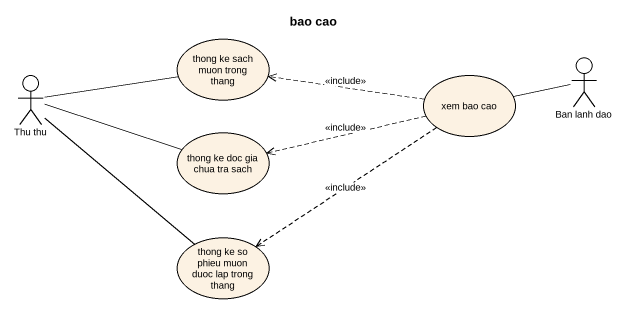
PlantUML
@startuml
title bao cao
usecase "thong ke sach muon trong thang" as thong_ke_sach_muon_trong
actor "Thu thu" as Thu_thu
usecase "xem bao cao" as xem_bao_cao
actor "Ban lanh dao" as Ban_lanh_dao
usecase "thong ke doc gia chua tra sach" as thong_ke_doc_gia_chua_tra
usecase "thong ke so phieu muon duoc lap trong thang" as thong_ke_so_phieu_muon_duoc
Thu_thu -right- thong_ke_sach_muon_trong
Thu_thu -right- thong_ke_doc_gia_chua_tra
Thu_thu -- thong_ke_so_phieu_muon_duoc
xem_bao_cao .left.> thong_ke_sach_muon_trong : <<include>>
xem_bao_cao .left.> thong_ke_doc_gia_chua_tra : <<include>>
xem_bao_cao ..> thong_ke_so_phieu_muon_duoc : <<include>>
Ban_lanh_dao -left- xem_bao_cao
@enduml
